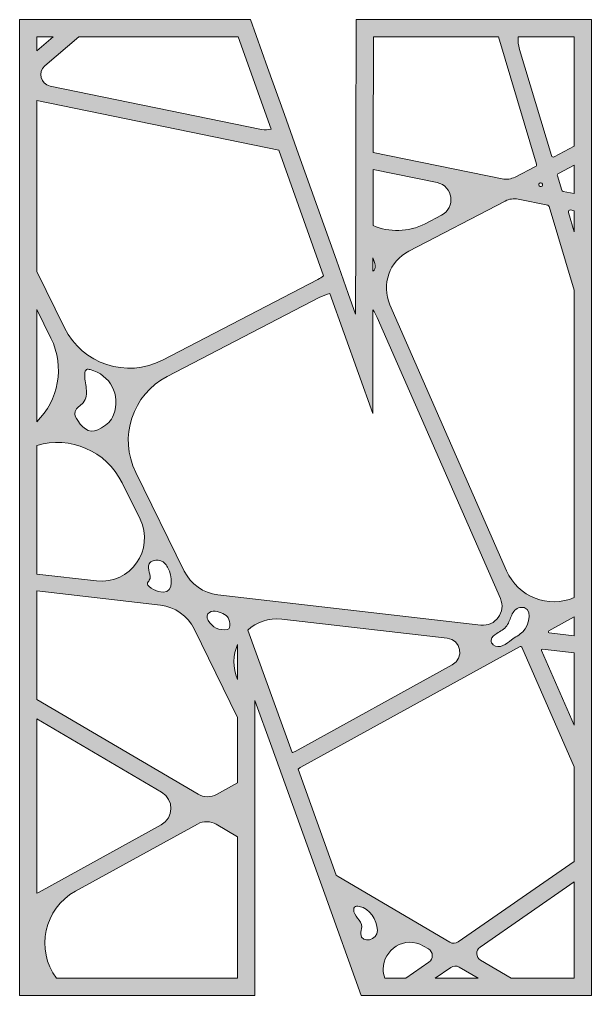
# Model space of a CAD drawing. Extents: x -1650 to 2650, y -4022 to 3022.
# Drawn here: x -180.1 to 80.1, y -721.8 to -278.2 of the extents above; entities that cross this region are included whole.
import ezdxf

# ---------------------------------------------------------------- set-up
doc = ezdxf.new("R2010")
doc.units = 0
doc.header["$MEASUREMENT"] = 0
doc.layers.add('Layer 1', color=7, linetype='Continuous')

msp = doc.modelspace()

# ---------------------------------------------------------------- hatches: boundary and pattern name
at = {"layer": 'Layer 1', "true_color": 0xe6e7e8}
h = msp.add_hatch(color=254, dxfattribs=at)
h.dxf.hatch_style = 2
h.paths.add_polyline_path([(79.79, -278.25), (49.48, -278.25), (35.35, -278.25), (-26.98, -278.25), (-27.09, -337.01), (-27.1, -345.36), (-27.14, -366.77), (-27.16, -381.48), (-27.17, -385.83), (-27.2, -403.88), (-27.22, -412.09), (-30.54, -402.79), (-35.95, -387.64), (-53.15, -339.49), (-59.62, -321.37), (-67.23, -300.05), (-75.02, -278.25), (-76.79, -278.25), (-143.79, -278.25), (-155.54, -278.25), (-180.08, -278.25), (-180.08, -299.12), (-180.08, -308.2), (-180.08, -308.4), (-180.08, -313.4), (-180.08, -376.82), (-180.08, -394.02), (-180.08, -466.71), (-180.08, -475.29), (-180.08, -529.34), (-180.08, -537), (-180.08, -582.6), (-180.08, -591.42), (-180.08, -677.78), (-180.08, -684.87), (-180.08, -693.1), (-180.08, -707.46), (-180.08, -721.75), (-166.66, -721.75), (-156.37, -721.75), (-73.01, -721.75), (-73.01, -654.29), (-73.01, -645.38), (-73.01, -629.57), (-73.01, -619.16), (-73.01, -611.3), (-73.01, -594.09), (-73.01, -587.71), (-65.35, -608.95), (-41.28, -675.68), (-24.65, -721.75), (-18.84, -721.75), (-2.31, -721.75), (41.9, -721.75), (56.92, -721.75), (80.08, -721.75), (80.08, -664.62), (80.08, -655.35), (80.08, -635.8), (80.08, -616.86), (80.08, -566.87), (80.08, -559.2), (80.08, -545.41), (80.08, -536.72), (80.08, -427.51), (80.08, -401), (80.08, -366.75), (80.08, -358.98), (80.08, -340.38), (80.08, -331.8), (80.08, -278.4), (80.08, -278.25)])
edge = h.paths.add_edge_path()
edge.add_spline(control_points=[(-19.14, -286.1), (-19.14, -286.1), (37.71, -286.1), (37.71, -286.1), (37.71, -286.1), (55.05, -343.99), (55.05, -343.99), (55.17, -344.39), (54.99, -344.81), (54.62, -345.01), (54.62, -345.01), (45.3, -349.84), (45.3, -349.84), (43.5, -350.77), (41.45, -351.06), (39.47, -350.65), (39.47, -350.65), (-19.23, -338.62), (-19.23, -338.62), (-19.23, -338.62), (-19.14, -286.1), (-19.14, -286.1)], knot_values=[0, 0, 0, 0, 1, 1, 1, 2, 2, 2, 3, 3, 3, 4, 4, 4, 5, 5, 5, 6, 6, 6, 7, 7, 7, 7], degree=3, periodic=1)
edge = h.paths.add_edge_path()
edge.add_spline(control_points=[(-19.25, -346.39), (-19.25, -346.39), (9.82, -352.34), (9.82, -352.34), (17.15, -353.85), (18.52, -363.73), (11.88, -367.17), (11.88, -367.17), (4.45, -371.02), (4.45, -371.02), (-3.27, -375.02), (-11.94, -375.03), (-19.29, -371.86), (-19.29, -371.86), (-19.25, -346.39), (-19.25, -346.39)], knot_values=[0, 0, 0, 0, 1, 1, 1, 2, 2, 2, 3, 3, 3, 4, 4, 4, 5, 5, 5, 5], degree=3, periodic=1)
edge = h.paths.add_edge_path()
edge.add_spline(control_points=[(-19.32, -386.53), (-18.48, -388.51), (-17.67, -391.75), (-19.32, -392.55), (-19.32, -392.55), (-19.32, -386.53), (-19.32, -386.53)], knot_values=[0, 0, 0, 0, 1, 1, 1, 2, 2, 2, 2], degree=3, periodic=1)
edge = h.paths.add_edge_path()
edge.add_spline(control_points=[(-19.44, -457.22), (-19.44, -457.22), (-19.36, -410.19), (-19.36, -410.19), (-18.6, -411.24), (-17.93, -412.4), (-17.39, -413.64), (-17.39, -413.64), (38.65, -541.36), (38.65, -541.36), (41.33, -547.47), (36.37, -554.18), (29.75, -553.43), (29.75, -553.43), (-89.8, -539.7), (-89.8, -539.7), (-96.41, -538.95), (-102.19, -534.88), (-105.12, -528.91), (-105.12, -528.91), (-127.22, -484.08), (-127.22, -484.08), (-135.11, -468.06), (-128.75, -448.67), (-112.89, -440.44), (-112.89, -440.44), (-43.45, -404.44), (-43.45, -404.44), (-41.97, -403.67), (-40.44, -403.12), (-38.89, -402.77), (-38.89, -402.77), (-19.44, -457.22), (-19.44, -457.22)], knot_values=[0, 0, 0, 0, 1, 1, 1, 2, 2, 2, 3, 3, 3, 4, 4, 4, 5, 5, 5, 6, 6, 6, 7, 7, 7, 8, 8, 8, 9, 9, 9, 10, 10, 10, 11, 11, 11, 11], degree=3, periodic=1)
edge = h.paths.add_edge_path()
edge.add_spline(control_points=[(41.59, -553.72), (42.62, -552.3), (43.06, -550.55), (43.78, -548.96), (44.5, -547.35), (45.71, -545.78), (47.44, -545.48), (54.12, -544.29), (51.67, -553.84), (48.85, -556.47), (47.32, -557.89), (45.35, -558.95), (43.68, -560.2), (41.54, -561.79), (38.1, -564.62), (35.41, -562.42), (34.78, -561.89), (34.36, -561.06), (34.43, -560.23), (34.55, -558.87), (35.81, -557.95), (36.98, -557.25), (38.65, -556.25), (40.42, -555.28), (41.59, -553.72)], knot_values=[0, 0, 0, 0, 1, 1, 1, 2, 2, 2, 3, 3, 3, 4, 4, 4, 5, 5, 5, 6, 6, 6, 7, 7, 7, 8, 8, 8, 8], degree=3, periodic=1)
edge = h.paths.add_edge_path()
edge.add_spline(control_points=[(-80.86, -578.11), (-83.29, -572.68), (-83.02, -566.98), (-80.86, -562.2), (-80.86, -562.2), (-80.86, -578.11), (-80.86, -578.11)], knot_values=[0, 0, 0, 0, 1, 1, 1, 2, 2, 2, 2], degree=3, periodic=1)
edge = h.paths.add_edge_path()
edge.add_spline(control_points=[(-85.58, -555.41), (-88.92, -556.12), (-92.63, -554.39), (-94.23, -551.39), (-94.59, -550.72), (-94.85, -549.96), (-94.71, -549.21), (-94.48, -548), (-93.23, -547.2), (-92, -547.1), (-90.79, -546.99), (-89.58, -547.41), (-88.43, -547.85), (-87.34, -548.27), (-86.2, -548.73), (-85.46, -549.64), (-84.55, -550.76), (-83.5, -554.96), (-85.58, -555.41)], knot_values=[0, 0, 0, 0, 1, 1, 1, 2, 2, 2, 3, 3, 3, 4, 4, 4, 5, 5, 5, 6, 6, 6, 6], degree=3, periodic=1)
edge = h.paths.add_edge_path()
edge.add_spline(control_points=[(-121.11, -525.65), (-120.73, -524.94), (-120, -524.46), (-119.24, -524.2), (-117.78, -523.7), (-116.09, -523.91), (-114.81, -524.76), (-113.37, -525.71), (-112.53, -527.32), (-111.93, -528.94), (-110.33, -533.29), (-110.19, -540.06), (-116.94, -538.15), (-118.48, -537.71), (-119.92, -536.94), (-121.14, -535.89), (-121.52, -535.55), (-121.91, -535.14), (-121.91, -534.62), (-121.91, -534.01), (-121.37, -533.57), (-121.05, -533.06), (-119.71, -530.9), (-122.33, -527.88), (-121.11, -525.65)], knot_values=[0, 0, 0, 0, 1, 1, 1, 2, 2, 2, 3, 3, 3, 4, 4, 4, 5, 5, 5, 6, 6, 6, 7, 7, 7, 8, 8, 8, 8], degree=3, periodic=1)
edge = h.paths.add_edge_path()
edge.add_spline(control_points=[(-80.56, -286.1), (-80.56, -286.1), (-65.59, -328.01), (-65.59, -328.01), (-66.94, -328.43), (-68.44, -328.54), (-69.99, -328.21), (-69.99, -328.21), (-166.16, -308.49), (-166.16, -308.49), (-170.48, -307.61), (-171.88, -302.14), (-168.53, -299.28), (-168.53, -299.28), (-153.03, -286.1), (-153.03, -286.1), (-153.03, -286.1), (-80.56, -286.1), (-80.56, -286.1)], knot_values=[0, 0, 0, 0, 1, 1, 1, 2, 2, 2, 3, 3, 3, 4, 4, 4, 5, 5, 5, 6, 6, 6, 6], degree=3, periodic=1)
h.paths.add_polyline_path([(-172.23, -286.1), (-164.78, -286.1), (-172.23, -292.44)])
edge = h.paths.add_edge_path()
edge.add_spline(control_points=[(-172.23, -315.02), (-172.23, -315.02), (-62.17, -337.59), (-62.17, -337.59), (-62.17, -337.59), (-41.76, -394.72), (-41.76, -394.72), (-42.56, -395.31), (-43.42, -395.85), (-44.33, -396.32), (-44.33, -396.32), (-115.06, -433), (-115.06, -433), (-131.38, -441.47), (-151.47, -434.87), (-159.6, -418.38), (-159.6, -418.38), (-172.23, -392.76), (-172.23, -392.76), (-172.23, -392.76), (-172.23, -315.02), (-172.23, -315.02)], knot_values=[0, 0, 0, 0, 1, 1, 1, 2, 2, 2, 3, 3, 3, 4, 4, 4, 5, 5, 5, 6, 6, 6, 7, 7, 7, 7], degree=3, periodic=1)
edge = h.paths.add_edge_path()
edge.add_spline(control_points=[(-149.69, -445.9), (-149.94, -443.63), (-150.55, -441.39), (-150.4, -439.11), (-150.36, -438.44), (-150.2, -437.69), (-149.62, -437.35), (-149.14, -437.07), (-148.53, -437.18), (-148, -437.31), (-138.76, -439.63), (-133.93, -448.98), (-137.31, -457.85), (-138.42, -460.79), (-140.16, -462.25), (-142.8, -463.86), (-147.53, -466.72), (-150.45, -465), (-153.62, -460.52), (-154.49, -459.28), (-155.23, -457.75), (-154.78, -456.31), (-154.25, -454.59), (-152.33, -453.76), (-151.15, -452.39), (-149.66, -450.67), (-149.46, -448.17), (-149.69, -445.9)], knot_values=[0, 0, 0, 0, 1, 1, 1, 2, 2, 2, 3, 3, 3, 4, 4, 4, 5, 5, 5, 6, 6, 6, 7, 7, 7, 8, 8, 8, 9, 9, 9, 9], degree=3, periodic=1)
edge = h.paths.add_edge_path()
edge.add_spline(control_points=[(-172.23, -409.96), (-172.23, -409.96), (-165.76, -423.08), (-165.76, -423.08), (-159.35, -436.12), (-162.36, -451.36), (-172.23, -461.03), (-172.23, -461.03), (-172.23, -409.96), (-172.23, -409.96)], knot_values=[0, 0, 0, 0, 1, 1, 1, 2, 2, 2, 3, 3, 3, 3], degree=3, periodic=1)
edge = h.paths.add_edge_path()
edge.add_spline(control_points=[(-172.23, -471.85), (-157.18, -467.33), (-140.58, -474.18), (-133.38, -488.79), (-133.38, -488.79), (-125.27, -505.24), (-125.27, -505.24), (-118.42, -519.15), (-129.67, -535.13), (-145.07, -533.36), (-145.07, -533.36), (-172.23, -530.24), (-172.23, -530.24), (-172.23, -530.24), (-172.23, -471.85), (-172.23, -471.85)], knot_values=[0, 0, 0, 0, 1, 1, 1, 2, 2, 2, 3, 3, 3, 4, 4, 4, 5, 5, 5, 5], degree=3, periodic=1)
edge = h.paths.add_edge_path()
edge.add_spline(control_points=[(-172.23, -596.03), (-172.23, -596.03), (-115.46, -629.36), (-115.46, -629.36), (-109.72, -632.73), (-109.85, -641.07), (-115.68, -644.28), (-115.68, -644.28), (-171.15, -674.76), (-171.15, -674.76), (-171.5, -674.95), (-171.87, -675.14), (-172.23, -675.31), (-172.23, -675.31), (-172.23, -596.03), (-172.23, -596.03)], knot_values=[0, 0, 0, 0, 1, 1, 1, 2, 2, 2, 3, 3, 3, 4, 4, 4, 5, 5, 5, 5], degree=3, periodic=1)
edge = h.paths.add_edge_path()
edge.add_spline(control_points=[(-80.86, -713.9), (-80.86, -713.9), (-163.31, -713.9), (-163.31, -713.9), (-172.83, -700.96), (-168.99, -682.25), (-154.55, -674.32), (-154.55, -674.32), (-99.08, -643.84), (-99.08, -643.84), (-96.43, -642.39), (-93.21, -642.43), (-90.6, -643.96), (-90.6, -643.96), (-80.86, -649.68), (-80.86, -649.68), (-80.86, -649.68), (-80.86, -713.9), (-80.86, -713.9)], knot_values=[0, 0, 0, 0, 1, 1, 1, 2, 2, 2, 3, 3, 3, 4, 4, 4, 5, 5, 5, 6, 6, 6, 6], degree=3, periodic=1)
edge = h.paths.add_edge_path()
edge.add_spline(control_points=[(-80.86, -625.15), (-80.86, -625.15), (-90.41, -630.39), (-90.41, -630.39), (-93.06, -631.85), (-96.27, -631.8), (-98.88, -630.27), (-98.88, -630.27), (-172.23, -587.21), (-172.23, -587.21), (-172.23, -587.21), (-172.23, -537.9), (-172.23, -537.9), (-172.23, -537.9), (-116.01, -544.35), (-116.01, -544.35), (-109.39, -545.12), (-103.62, -549.19), (-100.68, -555.16), (-100.68, -555.16), (-80.86, -595.36), (-80.86, -595.36), (-80.86, -595.36), (-80.86, -625.15), (-80.86, -625.15)], knot_values=[0, 0, 0, 0, 1, 1, 1, 2, 2, 2, 3, 3, 3, 4, 4, 4, 5, 5, 5, 6, 6, 6, 7, 7, 7, 8, 8, 8, 8], degree=3, periodic=1)
edge = h.paths.add_edge_path()
edge.add_spline(control_points=[(-76.2, -555.71), (-72.27, -552.08), (-66.82, -550), (-60.74, -550.7), (-60.74, -550.7), (14.37, -559.32), (14.37, -559.32), (20.69, -560.04), (22.34, -568.45), (16.77, -571.51), (16.77, -571.51), (-54.77, -610.81), (-54.77, -610.81), (-55.2, -611.05), (-55.65, -611.25), (-56.11, -611.4), (-56.11, -611.4), (-76.2, -555.71), (-76.2, -555.71)], knot_values=[0, 0, 0, 0, 1, 1, 1, 2, 2, 2, 3, 3, 3, 4, 4, 4, 5, 5, 5, 6, 6, 6, 6], degree=3, periodic=1)
edge = h.paths.add_edge_path()
edge.add_spline(control_points=[(-24.9, -693.74), (-24.98, -692.66), (-24.42, -691.64), (-24.4, -690.57), (-24.34, -687.59), (-28.24, -685.61), (-28.07, -682.64), (-28.05, -682.25), (-27.95, -681.86), (-27.68, -681.58), (-27.2, -681.04), (-26.35, -681.08), (-25.64, -681.25), (-20.55, -682.4), (-17.57, -687.18), (-17.26, -692.18), (-16.98, -696.71), (-24.55, -698.47), (-24.9, -693.74)], knot_values=[0, 0, 0, 0, 1, 1, 1, 2, 2, 2, 3, 3, 3, 4, 4, 4, 5, 5, 5, 6, 6, 6, 6], degree=3, periodic=1)
edge = h.paths.add_edge_path()
edge.add_spline(control_points=[(-13.88, -713.9), (-14.41, -712.48), (-14.65, -711.08), (-14.65, -709.72), (-14.65, -701.07), (-4.93, -694.26), (3.7, -699.32), (3.7, -699.32), (5.92, -700.63), (5.92, -700.63), (8.16, -701.95), (8.28, -705.14), (6.15, -706.62), (6.15, -706.62), (-4.34, -713.9), (-4.34, -713.9), (-4.34, -713.9), (-13.88, -713.9), (-13.88, -713.9)], knot_values=[0, 0, 0, 0, 1, 1, 1, 2, 2, 2, 3, 3, 3, 4, 4, 4, 5, 5, 5, 6, 6, 6, 6], degree=3, periodic=1)
edge = h.paths.add_edge_path()
edge.add_spline(control_points=[(9.01, -713.9), (9.01, -713.9), (16.08, -708.99), (16.08, -708.99), (17.22, -708.2), (18.72, -708.15), (19.92, -708.84), (19.92, -708.84), (28.52, -713.9), (28.52, -713.9), (28.52, -713.9), (9.01, -713.9), (9.01, -713.9)], knot_values=[0, 0, 0, 0, 1, 1, 1, 2, 2, 2, 3, 3, 3, 4, 4, 4, 4], degree=3, periodic=1)
edge = h.paths.add_edge_path()
edge.add_spline(control_points=[(72.23, -713.9), (72.23, -713.9), (43.54, -713.9), (43.54, -713.9), (43.54, -713.9), (29.65, -705.74), (29.65, -705.74), (27.41, -704.42), (27.29, -701.22), (29.43, -699.74), (29.43, -699.74), (72.23, -670.07), (72.23, -670.07), (72.23, -670.07), (72.23, -713.9), (72.23, -713.9)], knot_values=[0, 0, 0, 0, 1, 1, 1, 2, 2, 2, 3, 3, 3, 4, 4, 4, 5, 5, 5, 5], degree=3, periodic=1)
edge = h.paths.add_edge_path()
edge.add_spline(control_points=[(72.23, -660.8), (72.23, -660.8), (19.49, -697.37), (19.49, -697.37), (18.35, -698.17), (16.85, -698.22), (15.65, -697.52), (15.65, -697.52), (-35.15, -667.68), (-35.15, -667.68), (-35.45, -667.51), (-35.74, -667.32), (-36.02, -667.1), (-36.02, -667.1), (-53.4, -618.92), (-53.4, -618.92), (-52.99, -618.58), (-52.55, -618.28), (-52.07, -618.02), (-52.07, -618.02), (47.64, -563.23), (47.64, -563.23), (47.73, -563.19), (47.84, -563.16), (47.94, -563.18), (48.12, -563.19), (48.27, -563.31), (48.35, -563.48), (48.35, -563.48), (72.23, -617.9), (72.23, -617.9), (72.23, -617.9), (72.23, -660.8), (72.23, -660.8)], knot_values=[0, 0, 0, 0, 1, 1, 1, 2, 2, 2, 3, 3, 3, 4, 4, 4, 5, 5, 5, 6, 6, 6, 7, 7, 7, 8, 8, 8, 9, 9, 9, 10, 10, 10, 11, 11, 11, 11], degree=3, periodic=1)
edge = h.paths.add_edge_path()
edge.add_spline(control_points=[(72.23, -598.96), (72.23, -598.96), (57.34, -565.02), (57.34, -565.02), (57.18, -564.66), (57.47, -564.27), (57.86, -564.32), (57.86, -564.32), (72.23, -565.97), (72.23, -565.97), (72.23, -565.97), (72.23, -598.96), (72.23, -598.96)], knot_values=[0, 0, 0, 0, 1, 1, 1, 2, 2, 2, 3, 3, 3, 4, 4, 4, 4], degree=3, periodic=1)
edge = h.paths.add_edge_path()
edge.add_spline(control_points=[(72.23, -558.3), (72.23, -558.3), (60.9, -557), (60.9, -557), (60.4, -556.95), (60.28, -556.29), (60.71, -556.05), (60.71, -556.05), (72.23, -549.73), (72.23, -549.73), (72.23, -549.73), (72.23, -558.3), (72.23, -558.3)], knot_values=[0, 0, 0, 0, 1, 1, 1, 2, 2, 2, 3, 3, 3, 4, 4, 4, 4], degree=3, periodic=1)
edge = h.paths.add_edge_path()
edge.add_spline(control_points=[(72.23, -540.91), (60.51, -545.97), (46.67, -540.71), (41.43, -528.76), (41.43, -528.76), (-11.61, -407.87), (-11.61, -407.87), (-15.62, -398.73), (-11.84, -388.05), (-2.98, -383.45), (-2.98, -383.45), (40.86, -360.72), (40.86, -360.72), (42.66, -359.78), (44.71, -359.5), (46.69, -359.91), (46.69, -359.91), (60.18, -362.67), (60.18, -362.67), (60.49, -362.74), (60.74, -362.96), (60.83, -363.27), (60.83, -363.27), (72.23, -401.3), (72.23, -401.3), (72.23, -401.3), (72.23, -540.91), (72.23, -540.91)], knot_values=[0, 0, 0, 0, 1, 1, 1, 2, 2, 2, 3, 3, 3, 4, 4, 4, 5, 5, 5, 6, 6, 6, 7, 7, 7, 8, 8, 8, 9, 9, 9, 9], degree=3, periodic=1)
edge = h.paths.add_edge_path()
edge.add_spline(control_points=[(56.08, -353.35), (56.08, -353.05), (56.23, -352.74), (56.55, -352.58), (56.68, -352.51), (56.81, -352.48), (56.95, -352.48), (57.32, -352.48), (57.67, -352.72), (57.79, -353.1), (57.98, -353.73), (57.42, -354.34), (56.77, -354.2), (56.33, -354.11), (56.08, -353.73), (56.08, -353.35)], knot_values=[0, 0, 0, 0, 1, 1, 1, 2, 2, 2, 3, 3, 3, 4, 4, 4, 5, 5, 5, 5], degree=3, periodic=1)
edge = h.paths.add_edge_path()
edge.add_spline(control_points=[(72.23, -374.79), (72.23, -374.79), (69.56, -365.9), (69.56, -365.9), (69.38, -365.27), (69.93, -364.67), (70.57, -364.8), (70.57, -364.8), (72.23, -365.14), (72.23, -365.14), (72.23, -365.14), (72.23, -374.79), (72.23, -374.79)], knot_values=[0, 0, 0, 0, 1, 1, 1, 2, 2, 2, 3, 3, 3, 4, 4, 4, 4], degree=3, periodic=1)
edge = h.paths.add_edge_path()
edge.add_spline(control_points=[(72.23, -357.37), (72.23, -357.37), (67.18, -356.33), (67.18, -356.33), (66.86, -356.27), (66.61, -356.04), (66.52, -355.74), (66.52, -355.74), (64.57, -349.22), (64.57, -349.22), (64.45, -348.82), (64.63, -348.39), (65, -348.2), (65, -348.2), (72.23, -344.45), (72.23, -344.45), (72.23, -344.45), (72.23, -357.37), (72.23, -357.37)], knot_values=[0, 0, 0, 0, 1, 1, 1, 2, 2, 2, 3, 3, 3, 4, 4, 4, 5, 5, 5, 6, 6, 6, 6], degree=3, periodic=1)
edge = h.paths.add_edge_path()
edge.add_spline(control_points=[(63.07, -340.63), (62.58, -340.88), (61.99, -340.63), (61.83, -340.11), (61.83, -340.11), (47.38, -291.85), (47.38, -291.85), (46.79, -289.88), (46.58, -287.94), (46.71, -286.1), (46.71, -286.1), (72.23, -286.1), (72.23, -286.1), (72.23, -286.1), (72.23, -335.87), (72.23, -335.87), (72.23, -335.87), (63.07, -340.63), (63.07, -340.63)], knot_values=[0, 0, 0, 0, 1, 1, 1, 2, 2, 2, 3, 3, 3, 4, 4, 4, 5, 5, 5, 6, 6, 6, 6], degree=3, periodic=1)

# ---------------------------------------------------------------- linework, layer by layer
at = {"layer": 'Layer 1', "lineweight": 0}
for points in [[(79.79, -278.25), (49.48, -278.25), (35.35, -278.25), (-26.98, -278.25), (-27.09, -337.01), (-27.1, -345.36), (-27.14, -366.77), (-27.16, -381.48), (-27.17, -385.83), (-27.2, -403.88), (-27.22, -412.09), (-30.54, -402.79), (-35.95, -387.64), (-53.15, -339.49), (-59.62, -321.37), (-67.23, -300.05), (-75.02, -278.25), (-76.79, -278.25), (-143.79, -278.25), (-155.54, -278.25), (-180.08, -278.25), (-180.08, -299.12), (-180.08, -308.2), (-180.08, -308.4), (-180.08, -313.4), (-180.08, -376.82), (-180.08, -394.02), (-180.08, -466.71), (-180.08, -475.29), (-180.08, -529.34), (-180.08, -537), (-180.08, -582.6), (-180.08, -591.42), (-180.08, -677.78), (-180.08, -684.87), (-180.08, -693.1), (-180.08, -707.46), (-180.08, -721.75), (-166.66, -721.75), (-156.37, -721.75), (-73.01, -721.75), (-73.01, -654.29), (-73.01, -645.38), (-73.01, -629.57), (-73.01, -619.16), (-73.01, -611.3), (-73.01, -594.09), (-73.01, -587.71), (-65.35, -608.95), (-41.28, -675.68), (-24.65, -721.75), (-18.84, -721.75), (-2.31, -721.75), (41.9, -721.75), (56.92, -721.75), (80.08, -721.75), (80.08, -664.62), (80.08, -655.35), (80.08, -635.8), (80.08, -616.86), (80.08, -566.87), (80.08, -559.2), (80.08, -545.41), (80.08, -536.72), (80.08, -427.51), (80.08, -401), (80.08, -366.75), (80.08, -358.98), (80.08, -340.38), (80.08, -331.8), (80.08, -278.4), (80.08, -278.25), (79.79, -278.25)], [(-172.23, -286.1), (-164.78, -286.1), (-172.23, -292.44), (-172.23, -286.1)]]:
    msp.add_lwpolyline(points, dxfattribs=at)
for points, knots in [([(-80.56, -286.1), (-80.56, -286.1), (-65.59, -328.01), (-65.59, -328.01), (-66.94, -328.43), (-68.44, -328.54), (-69.99, -328.21), (-69.99, -328.21), (-166.16, -308.49), (-166.16, -308.49), (-170.48, -307.61), (-171.88, -302.14), (-168.53, -299.28), (-168.53, -299.28), (-153.03, -286.1), (-153.03, -286.1), (-153.03, -286.1), (-80.56, -286.1), (-80.56, -286.1)], [0, 0, 0, 0, 1, 1, 1, 2, 2, 2, 3, 3, 3, 4, 4, 4, 5, 5, 5, 6, 6, 6, 6]), ([(-19.14, -286.1), (-19.14, -286.1), (37.71, -286.1), (37.71, -286.1), (37.71, -286.1), (55.05, -343.99), (55.05, -343.99), (55.17, -344.39), (54.99, -344.81), (54.62, -345.01), (54.62, -345.01), (45.3, -349.84), (45.3, -349.84), (43.5, -350.77), (41.45, -351.06), (39.47, -350.65), (39.47, -350.65), (-19.23, -338.62), (-19.23, -338.62), (-19.23, -338.62), (-19.14, -286.1), (-19.14, -286.1)], [0, 0, 0, 0, 1, 1, 1, 2, 2, 2, 3, 3, 3, 4, 4, 4, 5, 5, 5, 6, 6, 6, 7, 7, 7, 7]), ([(63.07, -340.63), (62.58, -340.88), (61.99, -340.63), (61.83, -340.11), (61.83, -340.11), (47.38, -291.85), (47.38, -291.85), (46.79, -289.88), (46.58, -287.94), (46.71, -286.1), (46.71, -286.1), (72.23, -286.1), (72.23, -286.1), (72.23, -286.1), (72.23, -335.87), (72.23, -335.87), (72.23, -335.87), (63.07, -340.63), (63.07, -340.63)], [0, 0, 0, 0, 1, 1, 1, 2, 2, 2, 3, 3, 3, 4, 4, 4, 5, 5, 5, 6, 6, 6, 6]), ([(-172.23, -315.02), (-172.23, -315.02), (-62.17, -337.59), (-62.17, -337.59), (-62.17, -337.59), (-41.76, -394.72), (-41.76, -394.72), (-42.56, -395.31), (-43.42, -395.85), (-44.33, -396.32), (-44.33, -396.32), (-115.06, -433), (-115.06, -433), (-131.38, -441.47), (-151.47, -434.87), (-159.6, -418.38), (-159.6, -418.38), (-172.23, -392.76), (-172.23, -392.76), (-172.23, -392.76), (-172.23, -315.02), (-172.23, -315.02)], [0, 0, 0, 0, 1, 1, 1, 2, 2, 2, 3, 3, 3, 4, 4, 4, 5, 5, 5, 6, 6, 6, 7, 7, 7, 7]), ([(72.23, -357.37), (72.23, -357.37), (67.18, -356.33), (67.18, -356.33), (66.86, -356.27), (66.61, -356.04), (66.52, -355.74), (66.52, -355.74), (64.57, -349.22), (64.57, -349.22), (64.45, -348.82), (64.63, -348.39), (65, -348.2), (65, -348.2), (72.23, -344.45), (72.23, -344.45), (72.23, -344.45), (72.23, -357.37), (72.23, -357.37)], [0, 0, 0, 0, 1, 1, 1, 2, 2, 2, 3, 3, 3, 4, 4, 4, 5, 5, 5, 6, 6, 6, 6]), ([(-19.25, -346.39), (-19.25, -346.39), (9.82, -352.34), (9.82, -352.34), (17.15, -353.85), (18.52, -363.73), (11.88, -367.17), (11.88, -367.17), (4.45, -371.02), (4.45, -371.02), (-3.27, -375.02), (-11.94, -375.03), (-19.29, -371.86), (-19.29, -371.86), (-19.25, -346.39), (-19.25, -346.39)], [0, 0, 0, 0, 1, 1, 1, 2, 2, 2, 3, 3, 3, 4, 4, 4, 5, 5, 5, 5]), ([(56.08, -353.35), (56.08, -353.05), (56.23, -352.74), (56.55, -352.58), (56.68, -352.51), (56.81, -352.48), (56.95, -352.48), (57.32, -352.48), (57.67, -352.72), (57.79, -353.1), (57.98, -353.73), (57.42, -354.34), (56.77, -354.2), (56.33, -354.11), (56.08, -353.73), (56.08, -353.35)], [0, 0, 0, 0, 1, 1, 1, 2, 2, 2, 3, 3, 3, 4, 4, 4, 5, 5, 5, 5]), ([(72.23, -540.91), (60.51, -545.97), (46.67, -540.71), (41.43, -528.76), (41.43, -528.76), (-11.61, -407.87), (-11.61, -407.87), (-15.62, -398.73), (-11.84, -388.05), (-2.98, -383.45), (-2.98, -383.45), (40.86, -360.72), (40.86, -360.72), (42.66, -359.78), (44.71, -359.5), (46.69, -359.91), (46.69, -359.91), (60.18, -362.67), (60.18, -362.67), (60.49, -362.74), (60.74, -362.96), (60.83, -363.27), (60.83, -363.27), (72.23, -401.3), (72.23, -401.3), (72.23, -401.3), (72.23, -540.91), (72.23, -540.91)], [0, 0, 0, 0, 1, 1, 1, 2, 2, 2, 3, 3, 3, 4, 4, 4, 5, 5, 5, 6, 6, 6, 7, 7, 7, 8, 8, 8, 9, 9, 9, 9]), ([(72.23, -374.79), (72.23, -374.79), (69.56, -365.9), (69.56, -365.9), (69.38, -365.27), (69.93, -364.67), (70.57, -364.8), (70.57, -364.8), (72.23, -365.14), (72.23, -365.14), (72.23, -365.14), (72.23, -374.79), (72.23, -374.79)], [0, 0, 0, 0, 1, 1, 1, 2, 2, 2, 3, 3, 3, 4, 4, 4, 4]), ([(-19.32, -386.53), (-18.48, -388.51), (-17.67, -391.75), (-19.32, -392.55), (-19.32, -392.55), (-19.32, -386.53), (-19.32, -386.53)], [0, 0, 0, 0, 1, 1, 1, 2, 2, 2, 2]), ([(-19.44, -457.22), (-19.44, -457.22), (-19.36, -410.19), (-19.36, -410.19), (-18.6, -411.24), (-17.93, -412.4), (-17.39, -413.64), (-17.39, -413.64), (38.65, -541.36), (38.65, -541.36), (41.33, -547.47), (36.37, -554.18), (29.75, -553.43), (29.75, -553.43), (-89.8, -539.7), (-89.8, -539.7), (-96.41, -538.95), (-102.19, -534.88), (-105.12, -528.91), (-105.12, -528.91), (-127.22, -484.08), (-127.22, -484.08), (-135.11, -468.06), (-128.75, -448.67), (-112.89, -440.44), (-112.89, -440.44), (-43.45, -404.44), (-43.45, -404.44), (-41.97, -403.67), (-40.44, -403.12), (-38.89, -402.77), (-38.89, -402.77), (-19.44, -457.22), (-19.44, -457.22)], [0, 0, 0, 0, 1, 1, 1, 2, 2, 2, 3, 3, 3, 4, 4, 4, 5, 5, 5, 6, 6, 6, 7, 7, 7, 8, 8, 8, 9, 9, 9, 10, 10, 10, 11, 11, 11, 11]), ([(-172.23, -409.96), (-172.23, -409.96), (-165.76, -423.08), (-165.76, -423.08), (-159.35, -436.12), (-162.36, -451.36), (-172.23, -461.03), (-172.23, -461.03), (-172.23, -409.96), (-172.23, -409.96)], [0, 0, 0, 0, 1, 1, 1, 2, 2, 2, 3, 3, 3, 3]), ([(-149.69, -445.9), (-149.94, -443.63), (-150.55, -441.39), (-150.4, -439.11), (-150.36, -438.44), (-150.2, -437.69), (-149.62, -437.35), (-149.14, -437.07), (-148.53, -437.18), (-148, -437.31), (-138.76, -439.63), (-133.93, -448.98), (-137.31, -457.85), (-138.42, -460.79), (-140.16, -462.25), (-142.8, -463.86), (-147.53, -466.72), (-150.45, -465), (-153.62, -460.52), (-154.49, -459.28), (-155.23, -457.75), (-154.78, -456.31), (-154.25, -454.59), (-152.33, -453.76), (-151.15, -452.39), (-149.66, -450.67), (-149.46, -448.17), (-149.69, -445.9)], [0, 0, 0, 0, 1, 1, 1, 2, 2, 2, 3, 3, 3, 4, 4, 4, 5, 5, 5, 6, 6, 6, 7, 7, 7, 8, 8, 8, 9, 9, 9, 9]), ([(-172.23, -471.85), (-157.18, -467.33), (-140.58, -474.18), (-133.38, -488.79), (-133.38, -488.79), (-125.27, -505.24), (-125.27, -505.24), (-118.42, -519.15), (-129.67, -535.13), (-145.07, -533.36), (-145.07, -533.36), (-172.23, -530.24), (-172.23, -530.24), (-172.23, -530.24), (-172.23, -471.85), (-172.23, -471.85)], [0, 0, 0, 0, 1, 1, 1, 2, 2, 2, 3, 3, 3, 4, 4, 4, 5, 5, 5, 5]), ([(-121.11, -525.65), (-120.73, -524.94), (-120, -524.46), (-119.24, -524.2), (-117.78, -523.7), (-116.09, -523.91), (-114.81, -524.76), (-113.37, -525.71), (-112.53, -527.32), (-111.93, -528.94), (-110.33, -533.29), (-110.19, -540.06), (-116.94, -538.15), (-118.48, -537.71), (-119.92, -536.94), (-121.14, -535.89), (-121.52, -535.55), (-121.91, -535.14), (-121.91, -534.62), (-121.91, -534.01), (-121.37, -533.57), (-121.05, -533.06), (-119.71, -530.9), (-122.33, -527.88), (-121.11, -525.65)], [0, 0, 0, 0, 1, 1, 1, 2, 2, 2, 3, 3, 3, 4, 4, 4, 5, 5, 5, 6, 6, 6, 7, 7, 7, 8, 8, 8, 8]), ([(-80.86, -625.15), (-80.86, -625.15), (-90.41, -630.39), (-90.41, -630.39), (-93.06, -631.85), (-96.27, -631.8), (-98.88, -630.27), (-98.88, -630.27), (-172.23, -587.21), (-172.23, -587.21), (-172.23, -587.21), (-172.23, -537.9), (-172.23, -537.9), (-172.23, -537.9), (-116.01, -544.35), (-116.01, -544.35), (-109.39, -545.12), (-103.62, -549.19), (-100.68, -555.16), (-100.68, -555.16), (-80.86, -595.36), (-80.86, -595.36), (-80.86, -595.36), (-80.86, -625.15), (-80.86, -625.15)], [0, 0, 0, 0, 1, 1, 1, 2, 2, 2, 3, 3, 3, 4, 4, 4, 5, 5, 5, 6, 6, 6, 7, 7, 7, 8, 8, 8, 8]), ([(41.59, -553.72), (42.62, -552.3), (43.06, -550.55), (43.78, -548.96), (44.5, -547.35), (45.71, -545.78), (47.44, -545.48), (54.12, -544.29), (51.67, -553.84), (48.85, -556.47), (47.32, -557.89), (45.35, -558.95), (43.68, -560.2), (41.54, -561.79), (38.1, -564.62), (35.41, -562.42), (34.78, -561.89), (34.36, -561.06), (34.43, -560.23), (34.55, -558.87), (35.81, -557.95), (36.98, -557.25), (38.65, -556.25), (40.42, -555.28), (41.59, -553.72)], [0, 0, 0, 0, 1, 1, 1, 2, 2, 2, 3, 3, 3, 4, 4, 4, 5, 5, 5, 6, 6, 6, 7, 7, 7, 8, 8, 8, 8]), ([(-85.58, -555.41), (-88.92, -556.12), (-92.63, -554.39), (-94.23, -551.39), (-94.59, -550.72), (-94.85, -549.96), (-94.71, -549.21), (-94.48, -548), (-93.23, -547.2), (-92, -547.1), (-90.79, -546.99), (-89.58, -547.41), (-88.43, -547.85), (-87.34, -548.27), (-86.2, -548.73), (-85.46, -549.64), (-84.55, -550.76), (-83.5, -554.96), (-85.58, -555.41)], [0, 0, 0, 0, 1, 1, 1, 2, 2, 2, 3, 3, 3, 4, 4, 4, 5, 5, 5, 6, 6, 6, 6]), ([(72.23, -558.3), (72.23, -558.3), (60.9, -557), (60.9, -557), (60.4, -556.95), (60.28, -556.29), (60.71, -556.05), (60.71, -556.05), (72.23, -549.73), (72.23, -549.73), (72.23, -549.73), (72.23, -558.3), (72.23, -558.3)], [0, 0, 0, 0, 1, 1, 1, 2, 2, 2, 3, 3, 3, 4, 4, 4, 4]), ([(-76.2, -555.71), (-72.27, -552.08), (-66.82, -550), (-60.74, -550.7), (-60.74, -550.7), (14.37, -559.32), (14.37, -559.32), (20.69, -560.04), (22.34, -568.45), (16.77, -571.51), (16.77, -571.51), (-54.77, -610.81), (-54.77, -610.81), (-55.2, -611.05), (-55.65, -611.25), (-56.11, -611.4), (-56.11, -611.4), (-76.2, -555.71), (-76.2, -555.71)], [0, 0, 0, 0, 1, 1, 1, 2, 2, 2, 3, 3, 3, 4, 4, 4, 5, 5, 5, 6, 6, 6, 6]), ([(-80.86, -578.11), (-83.29, -572.68), (-83.02, -566.98), (-80.86, -562.2), (-80.86, -562.2), (-80.86, -578.11), (-80.86, -578.11)], [0, 0, 0, 0, 1, 1, 1, 2, 2, 2, 2]), ([(72.23, -660.8), (72.23, -660.8), (19.49, -697.37), (19.49, -697.37), (18.35, -698.17), (16.85, -698.22), (15.65, -697.52), (15.65, -697.52), (-35.15, -667.68), (-35.15, -667.68), (-35.45, -667.51), (-35.74, -667.32), (-36.02, -667.1), (-36.02, -667.1), (-53.4, -618.92), (-53.4, -618.92), (-52.99, -618.58), (-52.55, -618.28), (-52.07, -618.02), (-52.07, -618.02), (47.64, -563.23), (47.64, -563.23), (47.73, -563.19), (47.84, -563.16), (47.94, -563.18), (48.12, -563.19), (48.27, -563.31), (48.35, -563.48), (48.35, -563.48), (72.23, -617.9), (72.23, -617.9), (72.23, -617.9), (72.23, -660.8), (72.23, -660.8)], [0, 0, 0, 0, 1, 1, 1, 2, 2, 2, 3, 3, 3, 4, 4, 4, 5, 5, 5, 6, 6, 6, 7, 7, 7, 8, 8, 8, 9, 9, 9, 10, 10, 10, 11, 11, 11, 11]), ([(72.23, -598.96), (72.23, -598.96), (57.34, -565.02), (57.34, -565.02), (57.18, -564.66), (57.47, -564.27), (57.86, -564.32), (57.86, -564.32), (72.23, -565.97), (72.23, -565.97), (72.23, -565.97), (72.23, -598.96), (72.23, -598.96)], [0, 0, 0, 0, 1, 1, 1, 2, 2, 2, 3, 3, 3, 4, 4, 4, 4]), ([(-172.23, -596.03), (-172.23, -596.03), (-115.46, -629.36), (-115.46, -629.36), (-109.72, -632.73), (-109.85, -641.07), (-115.68, -644.28), (-115.68, -644.28), (-171.15, -674.76), (-171.15, -674.76), (-171.5, -674.95), (-171.87, -675.14), (-172.23, -675.31), (-172.23, -675.31), (-172.23, -596.03), (-172.23, -596.03)], [0, 0, 0, 0, 1, 1, 1, 2, 2, 2, 3, 3, 3, 4, 4, 4, 5, 5, 5, 5]), ([(-80.86, -713.9), (-80.86, -713.9), (-163.31, -713.9), (-163.31, -713.9), (-172.83, -700.96), (-168.99, -682.25), (-154.55, -674.32), (-154.55, -674.32), (-99.08, -643.84), (-99.08, -643.84), (-96.43, -642.39), (-93.21, -642.43), (-90.6, -643.96), (-90.6, -643.96), (-80.86, -649.68), (-80.86, -649.68), (-80.86, -649.68), (-80.86, -713.9), (-80.86, -713.9)], [0, 0, 0, 0, 1, 1, 1, 2, 2, 2, 3, 3, 3, 4, 4, 4, 5, 5, 5, 6, 6, 6, 6]), ([(72.23, -713.9), (72.23, -713.9), (43.54, -713.9), (43.54, -713.9), (43.54, -713.9), (29.65, -705.74), (29.65, -705.74), (27.41, -704.42), (27.29, -701.22), (29.43, -699.74), (29.43, -699.74), (72.23, -670.07), (72.23, -670.07), (72.23, -670.07), (72.23, -713.9), (72.23, -713.9)], [0, 0, 0, 0, 1, 1, 1, 2, 2, 2, 3, 3, 3, 4, 4, 4, 5, 5, 5, 5]), ([(-24.9, -693.74), (-24.98, -692.66), (-24.42, -691.64), (-24.4, -690.57), (-24.34, -687.59), (-28.24, -685.61), (-28.07, -682.64), (-28.05, -682.25), (-27.95, -681.86), (-27.68, -681.58), (-27.2, -681.04), (-26.35, -681.08), (-25.64, -681.25), (-20.55, -682.4), (-17.57, -687.18), (-17.26, -692.18), (-16.98, -696.71), (-24.55, -698.47), (-24.9, -693.74)], [0, 0, 0, 0, 1, 1, 1, 2, 2, 2, 3, 3, 3, 4, 4, 4, 5, 5, 5, 6, 6, 6, 6]), ([(-13.88, -713.9), (-14.41, -712.48), (-14.65, -711.08), (-14.65, -709.72), (-14.65, -701.07), (-4.93, -694.26), (3.7, -699.32), (3.7, -699.32), (5.92, -700.63), (5.92, -700.63), (8.16, -701.95), (8.28, -705.14), (6.15, -706.62), (6.15, -706.62), (-4.34, -713.9), (-4.34, -713.9), (-4.34, -713.9), (-13.88, -713.9), (-13.88, -713.9)], [0, 0, 0, 0, 1, 1, 1, 2, 2, 2, 3, 3, 3, 4, 4, 4, 5, 5, 5, 6, 6, 6, 6]), ([(9.01, -713.9), (9.01, -713.9), (16.08, -708.99), (16.08, -708.99), (17.22, -708.2), (18.72, -708.15), (19.92, -708.84), (19.92, -708.84), (28.52, -713.9), (28.52, -713.9), (28.52, -713.9), (9.01, -713.9), (9.01, -713.9)], [0, 0, 0, 0, 1, 1, 1, 2, 2, 2, 3, 3, 3, 4, 4, 4, 4])]:
    msp.add_open_spline(points, degree=3, knots=knots, dxfattribs=at)

doc.saveas('drawing.dxf')
